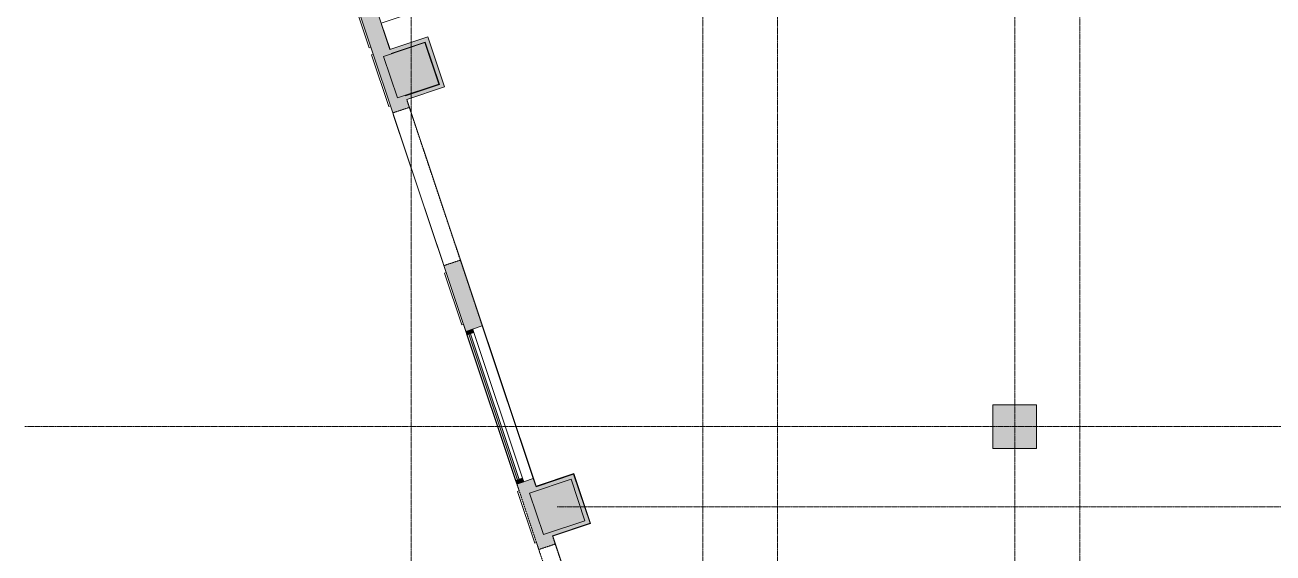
# Model space of a CAD drawing. Header units: inches. Extents: x 628 to 4002, y -382 to 1379.
# Drawn here: x 1584 to 2270, y 511 to 801 of the extents above; entities that cross this region are included whole.
import ezdxf

# ---------------------------------------------------------------- set-up
doc = ezdxf.new("R2010")
doc.units = ezdxf.units.IN
doc.header["$MEASUREMENT"] = 0
doc.linetypes.add('Demolished', pattern=[0.1875, 0.125, -0.0625])
doc.linetypes.add('Grid Line 1_2_', pattern=[0.875, 0.5, -0.125, 0.125, -0.125])
for name, color, linetype, lineweight in [('7200-WISCONSIN-AVE-6TH-FLOOR-031418_dwg', 8, 'Continuous', 9), ('A-GLAZ-CURT', 52, 'Continuous', 13), ('A-GLAZ-CWMG', 51, 'Continuous', 13), ('A-WALL', 113, 'Continuous', 13), ('A-WALL-PATT', 111, 'Continuous', 13), ('Bb-col', 7, 'Continuous', 9), ('Bb-cor', 7, 'Continuous', 9), ('Bb-mullion', 7, 'Continuous', 9), ('I-WALL', 2, 'Continuous', 13), ('S-COLS', 52, 'Continuous', 13), ('S-GRID', 1, 'Continuous', 9)]:
    doc.layers.add(name, color=color, linetype=linetype, lineweight=lineweight)

# ---------------------------------------------------------------- blocks, each defined once
blk = doc.blocks.new('Concrete-Rectangular-Column - 24 x 24-4901126-6TH FLOOR DEMOLITION PLAN')
at = {"layer": 'S-COLS', "lineweight": 9}
blk.add_hatch(color=7, dxfattribs=at).paths.add_polyline_path([(12, -12), (12, 12), (-12, 12), (-12, -12)], flags=0)
at = {"layer": 'S-COLS', "color": 8, "lineweight": 20}
for p, q in [((12, 12), (-12, 12)), ((-12, 12), (-12, -12)), ((12, -12), (12, 12)), ((-12, -12), (12, -12))]:
    blk.add_line(p, q, dxfattribs=at)
blk = doc.blocks.new('System Panel - Glazed-5915169-6TH FLOOR DEMOLITION PLAN')
at = {"layer": 'A-GLAZ-CURT', "lineweight": 9}
blk.add_hatch(color=7, dxfattribs=at).paths.add_polyline_path([(42.22, -0.5), (42.22, 0.5), (-42.22, 0.5), (-42.22, -0.5), (26.94, -0.5)], flags=0)
at = {"layer": 'A-GLAZ-CURT', "color": 8, "lineweight": 20}
for p, q in [((42.22, 0.5), (-42.22, 0.5)), ((-42.22, 0.5), (-42.22, -0.5)), ((42.22, -0.5), (42.22, 0.5)), ((-42.22, -0.5), (42.22, -0.5))]:
    blk.add_line(p, q, dxfattribs=at)
blk = doc.blocks.new('Rectangular Mullion - 2_ x 4_ rectangular 2-5912095-6TH FLOOR DEMOLITION PLAN')
at = {"layer": 'A-GLAZ-CWMG', "lineweight": 9}
blk.add_hatch(color=7, dxfattribs=at).paths.add_polyline_path([(-2, 1.5), (-2, -2.5), (0, -2.5), (0, 1.5)], flags=0)
at = {"layer": 'A-GLAZ-CWMG', "color": 8, "lineweight": 20}
for p, q in [((0, 1.5), (-2, 1.5)), ((-2, 1.5), (-2, -2.5)), ((0, -2.5), (0, 1.5)), ((-2, -2.5), (0, -2.5))]:
    blk.add_line(p, q, dxfattribs=at)
blk = doc.blocks.new('Rectangular Mullion - 2_ x 4_ rectangular 2-5912088-6TH FLOOR DEMOLITION PLAN')
at = {"layer": 'A-GLAZ-CWMG', "lineweight": 9}
blk.add_hatch(color=7, dxfattribs=at).paths.add_polyline_path([(0, 1.5), (0, -2.5), (-2, -2.5), (-2, 1.5)], flags=0)
at = {"layer": 'A-GLAZ-CWMG', "color": 8, "lineweight": 20}
for p, q in [((-2, 1.5), (0, 1.5)), ((-2, -2.5), (-2, 1.5)), ((0, 1.5), (0, -2.5)), ((0, -2.5), (-2, -2.5))]:
    blk.add_line(p, q, dxfattribs=at)
blk = doc.blocks.new('Rectangular Mullion - 2_ x 4_ rectangular 2-5915168-6TH FLOOR DEMOLITION PLAN')
at = {"layer": 'A-GLAZ-CWMG', "lineweight": 9}
for p, q in [((2821.68, 311.77), (2794.91, 391.86)), ((2817.88, 310.51), (2791.11, 390.59))]:
    blk.add_line(p, q, dxfattribs=at)
blk = doc.blocks.new('7200-WISCONSIN-AVE-6TH-FLOOR-031418_dwg-5450642-6TH FLOOR DEMOLITION PLAN')
at = {"layer": 'Bb-col'}
blk.add_line((3024, 592.13), (3000, 592.13), dxfattribs=at)
at = {"layer": 'Bb-cor'}
for p, q in [((2667.2, 791.55), (2667.11, 791.52)), ((2679.24, 755.51), (2679.16, 755.48)), ((2670.74, 750.56), (2697.53, 670.42)), ((2710.84, 630.59), (2737.63, 550.45)), ((2747.32, 551.57), (2747.4, 551.6)), ((2828.72, 308.33), (2758.02, 519.83))]:
    blk.add_line(p, q, dxfattribs=at)
at = {"layer": 'Bb-cor', "flags": 128}
for points in [[(2668.62, 787.28), (2663.78, 801.77), (2839.11, 860.37), (2819.22, 919.89), (2812.34, 917.59), (2808.69, 928.5)], [(2630.04, 872.45), (2629.06, 872.12), (2657.12, 788.18), (2658.1, 788.51)], [(2670.11, 752.46), (2668.84, 756.26), (2667.89, 755.94), (2658.39, 784.39), (2659.34, 784.71), (2658.07, 788.5)], [(2757.94, 519.8), (2778.77, 526.77), (2769.58, 554.27), (2748.83, 547.34), (2677.82, 759.78)], [(2710.21, 632.48), (2708.94, 636.28), (2707.99, 635.96), (2698.49, 664.41), (2699.44, 664.73), (2698.17, 668.53)], [(2738.28, 548.55), (2739.54, 544.76), (2738.6, 544.44), (2748.1, 515.99), (2749.05, 516.31), (2750.32, 512.51)]]:
    blk.add_lwpolyline(points, dxfattribs=at)
at = {"layer": 'Bb-mullion'}
for p, q in [((2670.11, 752.46), (2670.74, 750.56)), ((2697.53, 670.42), (2698.17, 668.53)), ((2710.21, 632.48), (2710.84, 630.59)), ((2737.63, 550.45), (2738.27, 548.55)), ((2750.32, 512.51), (2750.95, 510.61))]:
    blk.add_line(p, q, dxfattribs=at)

msp = doc.modelspace()

# ---------------------------------------------------------------- hatches: boundary and pattern name
at = {"layer": 'A-WALL-PATT', "lineweight": 9}
h = msp.add_hatch(color=7, dxfattribs=at)
h.paths.add_polyline_path([(1906.16, 392.49), (1915.17, 395.5), (1903.07, 431.68), (1894.06, 428.67), (1903.07, 401.71)], flags=0)
h.paths.add_polyline_path([(1866.02, 512.54), (1875.03, 515.55), (1872.83, 522.16), (1868.6, 520.75), (1860.99, 543.51), (1865.22, 544.93), (1863.01, 551.54), (1854, 548.52), (1865.02, 515.55)], flags=0)
h.paths.add_polyline_path([(1825.96, 632.4), (1834.97, 635.41), (1822.89, 671.55), (1813.88, 668.54), (1815.95, 662.36)], flags=0)
h.paths.add_polyline_path([(1785.82, 752.47), (1794.83, 755.48), (1792.61, 762.12), (1788.31, 760.69), (1780.7, 783.45), (1785.01, 784.88), (1713.34, 999.29), (1704.33, 996.28), (1783.08, 760.69)], flags=0)
for points in [[(1784.93, 785.12), (1805.76, 792.09), (1805.05, 794.22), (1784.21, 787.26)], [(1812.11, 766), (1814.24, 766.72), (1805.76, 792.09), (1803.62, 791.37), (1811.87, 766.72)], [(1793.41, 759.75), (1812.11, 766), (1811.39, 768.14), (1792.69, 761.89), (1793.09, 760.69)], [(1865.22, 544.93), (1883.76, 551.12), (1883.04, 553.26), (1864.5, 547.06)], [(1891.37, 528.36), (1893.5, 529.07), (1885.18, 553.97), (1883.04, 553.26), (1891.13, 529.07)], [(1873.54, 520.03), (1894.21, 526.94), (1893.5, 529.07), (1872.83, 522.16), (1873.3, 520.75)]]:
    msp.add_hatch(color=7, dxfattribs=at).paths.add_polyline_path(points, flags=0)

# ---------------------------------------------------------------- linework, layer by layer
at = {"layer": 'A-WALL', "color": 8, "lineweight": 20}
for p, q in [((1704.33, 996.28), (1825.96, 632.4)), ((1784.21, 787.26), (1713.34, 999.29)), ((1785.01, 784.88), (1784.93, 785.12)), ((1792.69, 761.89), (1792.61, 762.12)), ((1825.96, 632.4), (1834.97, 635.41)), ((1863.01, 551.54), (1854, 548.52)), ((1864.5, 547.06), (1863.01, 551.54))]:
    msp.add_line(p, q, dxfattribs=at)
at = {"layer": 'A-WALL', "lineweight": 9}
for p, q in [((1785.82, 752.47), (1794.83, 755.48)), ((1822.89, 671.55), (1813.88, 668.54)), ((1834.97, 635.41), (1863.01, 551.54)), ((1866.02, 512.54), (1875.03, 515.55))]:
    msp.add_line(p, q, dxfattribs=at)
at = {"layer": 'A-WALL', "color": 7, "linetype": 'Demolished', "lineweight": 9}
for p, q in [((1794.83, 755.48), (1785.82, 752.47)), ((1813.88, 668.54), (1822.89, 671.55)), ((1875.03, 515.55), (1866.02, 512.54))]:
    msp.add_line(p, q, dxfattribs=at)
at = {"layer": 'A-WALL', "color": 10, "linetype": 'Demolished', "lineweight": 20}
for p, q in [((1834.97, 635.41), (1793.41, 759.75)), ((1854, 548.52), (1906.16, 392.49)), ((1915.17, 395.5), (1873.54, 520.03))]:
    msp.add_line(p, q, dxfattribs=at)
at = {"layer": 'I-WALL', "color": 8, "lineweight": 20}
for p, q in [((1805.05, 794.22), (1784.21, 787.26)), ((1784.93, 785.12), (1803.62, 791.37)), ((1803.62, 791.37), (1811.39, 768.14)), ((1814.24, 766.72), (1805.05, 794.22)), ((1811.39, 768.14), (1792.69, 761.89)), ((1793.41, 759.75), (1814.24, 766.72)), ((1885.18, 553.97), (1864.5, 547.06)), ((1894.21, 526.94), (1885.18, 553.97)), ((1873.54, 520.03), (1894.21, 526.94))]:
    msp.add_line(p, q, dxfattribs=at)
at = {"layer": 'S-GRID', "linetype": 'Grid Line 1_2_'}
for p, q in [((1795.89, -16.1), (1795.89, 1355.13)), ((1956.3, -16.1), (1956.3, 1355.13)), ((1997.19, -16.1), (1997.19, 1355.13)), ((2127.68, -16.1), (2127.68, 1355.13)), ((2163.42, 26.47), (2163.42, 1355.13)), ((1583.56, 580.12), (3978.17, 580.12)), ((1876.18, 535.94), (3978.17, 535.94))]:
    msp.add_line(p, q, dxfattribs=at)

# ---------------------------------------------------------------- block references
at = {"layer": '7200-WISCONSIN-AVE-6TH-FLOOR-031418_dwg', "color": 7}
msp.add_blockref('7200-WISCONSIN-AVE-6TH-FLOOR-031418_dwg-5450642-6TH FLOOR DEMOLITION PLAN', (-884.32, 0), dxfattribs=at)
msp.add_blockref('7200-WISCONSIN-AVE-6TH-FLOOR-031418_dwg-5450642-6TH FLOOR DEMOLITION PLAN', (-884.32, 0), dxfattribs=at)
msp.add_blockref('7200-WISCONSIN-AVE-6TH-FLOOR-031418_dwg-5450642-6TH FLOOR DEMOLITION PLAN', (-884.32, 0), dxfattribs=at)
at = {"layer": 'A-GLAZ-CURT', "lineweight": 9, "rotation": 288.4833333333333}
msp.add_blockref('System Panel - Glazed-5915169-6TH FLOOR DEMOLITION PLAN', (1841.4, 590.94), dxfattribs=at)
at = {"layer": 'A-GLAZ-CWMG', "lineweight": 9, "rotation": 108.4833333333334}
msp.add_blockref('Rectangular Mullion - 2_ x 4_ rectangular 2-5912095-6TH FLOOR DEMOLITION PLAN', (1827.38, 632.88), dxfattribs=at)
at = {"layer": 'A-GLAZ-CWMG', "lineweight": 9}
msp.add_blockref('Rectangular Mullion - 2_ x 4_ rectangular 2-5915168-6TH FLOOR DEMOLITION PLAN', (-964.52, 239.91), dxfattribs=at)
at = {"layer": 'A-GLAZ-CWMG', "lineweight": 9, "extrusion": (0, 0, -1), "rotation": 251.5166666666667}
msp.add_blockref('Rectangular Mullion - 2_ x 4_ rectangular 2-5912088-6TH FLOOR DEMOLITION PLAN', (-1855.42, 549), dxfattribs=at)
at = {"layer": 'S-COLS', "lineweight": 9}
for p, rotation in [((1795.89, 775.87), 18.48323839867922), ((1876.18, 535.94), 18.48333333333286)]:
    msp.add_blockref('Concrete-Rectangular-Column - 24 x 24-4901126-6TH FLOOR DEMOLITION PLAN', p, dxfattribs=dict(at, rotation=rotation))
msp.add_blockref('Concrete-Rectangular-Column - 24 x 24-4901126-6TH FLOOR DEMOLITION PLAN', (2127.68, 580.12), dxfattribs=at)

doc.saveas('drawing.dxf')
